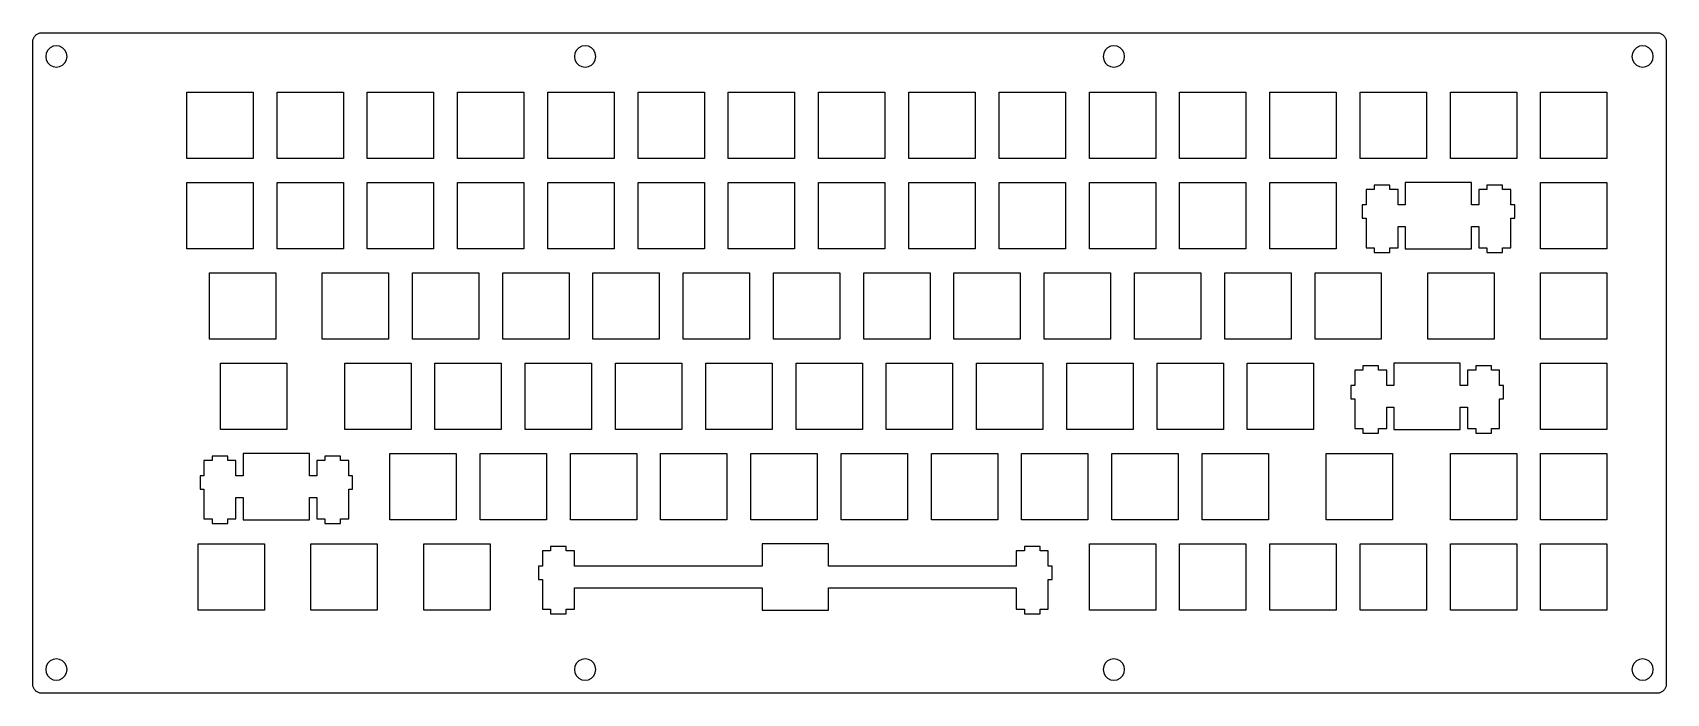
# Model space of a CAD drawing. Extents: x 0 to 345, y 0 to 140.
import ezdxf

# ---------------------------------------------------------------- set-up
doc = ezdxf.new("R2010")
doc.units = 0
doc.layers.get('0').update_dxf_attribs({"linetype": 'CONTINUOUS'})

msp = doc.modelspace()

# ---------------------------------------------------------------- linework, layer by layer
at = {"color": 0}
for p, q in [((0.119889, 137.918), (0.150206, 138.071)), ((0.150206, 138.071), (0.192925, 138.224)), ((0.192925, 138.224), (0.248047, 138.37)), ((0.248047, 138.37), (0.312815, 138.512)), ((0.312815, 138.512), (0.389985, 138.65)), ((0.389985, 138.65), (0.4768, 138.781)), ((0.4768, 138.781), (0.574643, 138.903)), ((0.574643, 138.903), (0.680752, 139.019)), ((0.680752, 139.019), (0.796505, 139.125)), ((0.796505, 139.125), (0.919152, 139.223)), ((0.919152, 139.223), (1.05006, 139.31)), ((1.05006, 139.31), (1.18787, 139.387)), ((1.18787, 139.387), (1.32981, 139.452)), ((1.32981, 139.452), (1.47588, 139.507)), ((1.47588, 139.507), (1.62884, 139.55)), ((1.62884, 139.55), (1.7818, 139.58)), ((1.7818, 139.58), (1.9389, 139.598)), ((1.9389, 139.598), (2.096, 139.605)), ((2.096, 139.605), (342.896, 139.605)), ((342.896, 139.605), (343.053, 139.598)), ((343.053, 139.598), (343.209, 139.58)), ((343.209, 139.58), (343.363, 139.55)), ((343.363, 139.55), (343.515, 139.507)), ((343.515, 139.507), (343.662, 139.452)), ((343.662, 139.452), (343.804, 139.387)), ((343.804, 139.387), (343.94, 139.31)), ((343.94, 139.31), (344.071, 139.223)), ((344.071, 139.223), (344.194, 139.125)), ((344.194, 139.125), (344.311, 139.019)), ((344.311, 139.019), (344.416, 138.903)), ((344.416, 138.903), (344.515, 138.781)), ((344.515, 138.781), (344.602, 138.65)), ((344.602, 138.65), (344.679, 138.512)), ((344.679, 138.512), (344.744, 138.37)), ((344.744, 138.37), (344.799, 138.224)), ((344.799, 138.224), (344.84, 138.071)), ((344.84, 138.071), (344.872, 137.918)), ((0.095085, 137.604), (0.101975, 137.761)), ((0.095085, 2.30408), (0.095085, 137.604)), ((0.101975, 137.761), (0.119889, 137.918)), ((2.95589, 135.3), (2.84565, 134.604)), ((2.84565, 134.604), (2.95589, 133.91)), ((3.27422, 135.927), (2.95589, 135.3)), ((3.77306, 136.426), (3.27422, 135.927)), ((4.40009, 136.744), (3.77306, 136.426)), ((5.09598, 136.854), (4.40009, 136.744)), ((5.79053, 136.744), (5.09598, 136.854)), ((6.41752, 136.426), (5.79053, 136.744)), ((6.91501, 135.927), (6.41752, 136.426)), ((7.2347, 135.3), (6.91501, 135.927)), ((7.34494, 134.604), (7.2347, 135.3)), ((7.2347, 133.91), (7.34494, 134.604)), ((114.555, 135.3), (114.446, 134.604)), ((114.446, 134.604), (114.555, 133.91)), ((114.876, 135.927), (114.555, 135.3)), ((115.372, 136.426), (114.876, 135.927)), ((116, 136.744), (115.372, 136.426)), ((116.695, 136.854), (116, 136.744)), ((117.391, 136.744), (116.695, 136.854)), ((118.018, 136.426), (117.391, 136.744)), ((118.515, 135.927), (118.018, 136.426)), ((118.835, 135.3), (118.515, 135.927)), ((118.945, 134.604), (118.835, 135.3)), ((118.835, 133.91), (118.945, 134.604)), ((226.155, 135.3), (226.045, 134.604)), ((226.045, 134.604), (226.155, 133.91)), ((226.475, 135.927), (226.155, 135.3)), ((226.974, 136.426), (226.475, 135.927)), ((227.601, 136.744), (226.974, 136.426)), ((228.296, 136.854), (227.601, 136.744)), ((228.99, 136.744), (228.296, 136.854)), ((229.618, 136.426), (228.99, 136.744)), ((230.116, 135.927), (229.618, 136.426)), ((230.436, 135.3), (230.116, 135.927)), ((230.546, 134.604), (230.436, 135.3)), ((230.436, 133.91), (230.546, 134.604)), ((337.757, 135.3), (337.647, 134.604)), ((337.647, 134.604), (337.757, 133.91)), ((338.075, 135.927), (337.757, 135.3)), ((338.573, 136.426), (338.075, 135.927)), ((339.2, 136.744), (338.573, 136.426)), ((339.896, 136.854), (339.2, 136.744)), ((340.592, 136.744), (339.896, 136.854)), ((341.219, 136.426), (340.592, 136.744)), ((341.716, 135.927), (341.219, 136.426)), ((342.036, 135.3), (341.716, 135.927)), ((342.146, 134.604), (342.036, 135.3)), ((342.036, 133.91), (342.146, 134.604)), ((344.872, 137.918), (344.89, 137.761)), ((344.89, 137.761), (344.897, 137.604)), ((344.897, 137.604), (344.897, 2.30408)), ((2.95589, 133.91), (3.27422, 133.283)), ((3.27422, 133.283), (3.77306, 132.785)), ((3.77306, 132.785), (4.40009, 132.465)), ((4.40009, 132.465), (5.09598, 132.355)), ((5.09598, 132.355), (5.79053, 132.465)), ((5.79053, 132.465), (6.41752, 132.785)), ((6.41752, 132.785), (6.91501, 133.283)), ((6.91501, 133.283), (7.2347, 133.91)), ((114.555, 133.91), (114.876, 133.283)), ((114.876, 133.283), (115.372, 132.785)), ((115.372, 132.785), (116, 132.465)), ((116, 132.465), (116.695, 132.355)), ((116.695, 132.355), (117.391, 132.465)), ((117.391, 132.465), (118.018, 132.785)), ((118.018, 132.785), (118.515, 133.283)), ((118.515, 133.283), (118.835, 133.91)), ((226.155, 133.91), (226.475, 133.283)), ((226.475, 133.283), (226.974, 132.785)), ((226.974, 132.785), (227.601, 132.465)), ((227.601, 132.465), (228.296, 132.355)), ((228.296, 132.355), (228.99, 132.465)), ((228.99, 132.465), (229.618, 132.785)), ((229.618, 132.785), (230.116, 133.283)), ((230.116, 133.283), (230.436, 133.91)), ((337.757, 133.91), (338.075, 133.283)), ((338.075, 133.283), (338.573, 132.785)), ((338.573, 132.785), (339.2, 132.465)), ((339.2, 132.465), (339.896, 132.355)), ((339.896, 132.355), (340.592, 132.465)), ((340.592, 132.465), (341.219, 132.785)), ((341.219, 132.785), (341.716, 133.283)), ((341.716, 133.283), (342.036, 133.91)), ((32.6209, 127.08), (46.6203, 127.08)), ((32.6209, 113.079), (32.6209, 127.08)), ((46.6203, 127.08), (46.6203, 113.079)), ((51.671, 127.08), (65.6703, 127.08)), ((51.671, 113.079), (51.671, 127.08)), ((65.6703, 127.08), (65.6703, 113.079)), ((70.721, 127.08), (84.7203, 127.08)), ((70.721, 113.079), (70.721, 127.08)), ((84.7203, 127.08), (84.7203, 113.079)), ((89.771, 127.08), (103.77, 127.08)), ((89.771, 113.079), (89.771, 127.08)), ((103.77, 127.08), (103.77, 113.079)), ((108.821, 127.08), (122.82, 127.08)), ((108.821, 113.079), (108.821, 127.08)), ((122.82, 127.08), (122.82, 113.079)), ((127.871, 127.08), (141.87, 127.08)), ((127.871, 113.079), (127.871, 127.08)), ((141.87, 127.08), (141.87, 113.079)), ((146.921, 127.08), (160.92, 127.08)), ((146.921, 113.079), (146.921, 127.08)), ((160.92, 127.08), (160.92, 113.079)), ((165.971, 127.08), (179.97, 127.08)), ((165.971, 113.079), (165.971, 127.08)), ((179.97, 127.08), (179.97, 113.079)), ((185.021, 127.08), (199.02, 127.08)), ((185.021, 113.079), (185.021, 127.08)), ((199.02, 127.08), (199.02, 113.079)), ((204.071, 127.08), (218.07, 127.08)), ((204.071, 113.079), (204.071, 127.08)), ((218.07, 127.08), (218.07, 113.079)), ((223.121, 127.08), (237.12, 127.08)), ((223.121, 113.079), (223.121, 127.08)), ((237.12, 127.08), (237.12, 113.079)), ((242.171, 127.08), (256.17, 127.08)), ((242.171, 113.079), (242.171, 127.08)), ((256.17, 127.08), (256.17, 113.079)), ((261.221, 127.08), (275.22, 127.08)), ((261.221, 113.079), (261.221, 127.08)), ((275.22, 127.08), (275.22, 113.079)), ((280.271, 127.08), (294.27, 127.08)), ((280.271, 113.079), (280.271, 127.08)), ((294.27, 127.08), (294.27, 113.079)), ((299.321, 127.08), (313.32, 127.08)), ((299.321, 113.079), (299.321, 127.08)), ((313.32, 127.08), (313.32, 113.079)), ((318.371, 127.08), (332.37, 127.08)), ((318.371, 113.079), (318.371, 127.08)), ((332.37, 127.08), (332.37, 113.079)), ((46.6203, 113.079), (32.6209, 113.079)), ((65.6703, 113.079), (51.671, 113.079)), ((84.7203, 113.079), (70.721, 113.079)), ((103.77, 113.079), (89.771, 113.079)), ((122.82, 113.079), (108.821, 113.079)), ((141.87, 113.079), (127.871, 113.079)), ((160.92, 113.079), (146.921, 113.079)), ((179.97, 113.079), (165.971, 113.079)), ((199.02, 113.079), (185.021, 113.079)), ((218.07, 113.079), (204.071, 113.079)), ((237.12, 113.079), (223.121, 113.079)), ((256.17, 113.079), (242.171, 113.079)), ((275.22, 113.079), (261.221, 113.079)), ((294.27, 113.079), (280.271, 113.079)), ((313.32, 113.079), (299.321, 113.079)), ((332.37, 113.079), (318.371, 113.079)), ((32.6209, 108.03), (46.6203, 108.03)), ((32.6209, 94.029), (32.6209, 108.03)), ((46.6203, 108.03), (46.6203, 94.029)), ((51.671, 108.03), (65.6703, 108.03)), ((51.671, 94.029), (51.671, 108.03)), ((65.6703, 108.03), (65.6703, 94.029)), ((70.721, 108.03), (84.7203, 108.03)), ((70.721, 94.029), (70.721, 108.03)), ((84.7203, 108.03), (84.7203, 94.029)), ((89.771, 108.03), (103.77, 108.03)), ((89.771, 94.029), (89.771, 108.03)), ((103.77, 108.03), (103.77, 94.029)), ((108.821, 108.03), (122.82, 108.03)), ((108.821, 94.029), (108.821, 108.03)), ((122.82, 108.03), (122.82, 94.029)), ((127.871, 108.03), (141.87, 108.03)), ((127.871, 94.029), (127.871, 108.03)), ((141.87, 108.03), (141.87, 94.029)), ((146.921, 108.03), (160.92, 108.03)), ((146.921, 94.029), (146.921, 108.03)), ((160.92, 108.03), (160.92, 94.029)), ((165.971, 108.03), (179.97, 108.03)), ((165.971, 94.029), (165.971, 108.03)), ((179.97, 108.03), (179.97, 94.029)), ((185.021, 108.03), (199.02, 108.03)), ((185.021, 94.029), (185.021, 108.03)), ((199.02, 108.03), (199.02, 94.029)), ((204.071, 108.03), (218.07, 108.03)), ((204.071, 94.029), (204.071, 108.03)), ((218.07, 108.03), (218.07, 94.029)), ((223.121, 108.03), (237.12, 108.03)), ((223.121, 94.029), (223.121, 108.03)), ((237.12, 108.03), (237.12, 94.029)), ((242.171, 108.03), (256.17, 108.03)), ((242.171, 94.029), (242.171, 108.03)), ((256.17, 108.03), (256.17, 94.029)), ((261.221, 108.03), (275.22, 108.03)), ((261.221, 94.029), (261.221, 108.03)), ((275.22, 108.03), (275.22, 94.029)), ((286.545, 107.48), (283.246, 107.48)), ((283.246, 107.48), (283.246, 106.56)), ((286.545, 106.56), (286.545, 107.48)), ((289.796, 108.03), (289.796, 103.329)), ((303.795, 108.03), (289.796, 108.03)), ((303.795, 103.329), (303.795, 108.03)), ((310.345, 107.48), (307.045, 107.48)), ((307.045, 107.48), (307.045, 106.56)), ((310.345, 106.56), (310.345, 107.48)), ((318.371, 108.03), (332.37, 108.03)), ((318.371, 94.029), (318.371, 108.03)), ((332.37, 108.03), (332.37, 94.029)), ((283.246, 106.56), (281.521, 106.56)), ((281.521, 106.56), (281.521, 103.329)), ((288.271, 106.56), (286.545, 106.56)), ((288.271, 103.329), (288.271, 106.56)), ((307.045, 106.56), (305.321, 106.56)), ((305.321, 106.56), (305.321, 103.329)), ((312.07, 106.56), (310.345, 106.56)), ((312.07, 103.329), (312.07, 106.56)), ((281.521, 103.329), (280.695, 103.329)), ((280.695, 103.329), (280.695, 100.529)), ((280.695, 100.529), (281.521, 100.529)), ((281.521, 100.529), (281.521, 94.2591)), ((289.796, 103.329), (288.271, 103.329)), ((305.321, 103.329), (303.795, 103.329)), ((312.896, 103.329), (312.07, 103.329)), ((312.07, 94.2591), (312.07, 100.529)), ((312.07, 100.529), (312.896, 100.529)), ((312.896, 100.529), (312.896, 103.329)), ((288.271, 94.2591), (288.271, 98.7294)), ((288.271, 98.7294), (289.796, 98.7294)), ((289.796, 98.7294), (289.796, 94.029)), ((303.795, 94.029), (303.795, 98.7294)), ((303.795, 98.7294), (305.321, 98.7294)), ((305.321, 98.7294), (305.321, 94.2591)), ((46.6203, 94.029), (32.6209, 94.029)), ((65.6703, 94.029), (51.671, 94.029)), ((84.7203, 94.029), (70.721, 94.029)), ((103.77, 94.029), (89.771, 94.029)), ((122.82, 94.029), (108.821, 94.029)), ((141.87, 94.029), (127.871, 94.029)), ((160.92, 94.029), (146.921, 94.029)), ((179.97, 94.029), (165.971, 94.029)), ((199.02, 94.029), (185.021, 94.029)), ((218.07, 94.029), (204.071, 94.029)), ((237.12, 94.029), (223.121, 94.029)), ((256.17, 94.029), (242.171, 94.029)), ((275.22, 94.029), (261.221, 94.029)), ((281.521, 94.2591), (283.246, 94.2591)), ((283.246, 94.2591), (283.246, 93.2794)), ((283.246, 93.2794), (286.545, 93.2794)), ((286.545, 93.2794), (286.545, 94.2591)), ((286.545, 94.2591), (288.271, 94.2591)), ((289.796, 94.029), (303.795, 94.029)), ((305.321, 94.2591), (307.045, 94.2591)), ((307.045, 94.2591), (307.045, 93.2794)), ((307.045, 93.2794), (310.345, 93.2794)), ((310.345, 93.2794), (310.345, 94.2591)), ((310.345, 94.2591), (312.07, 94.2591)), ((332.37, 94.029), (318.371, 94.029)), ((37.3821, 88.9801), (51.3828, 88.9801)), ((37.3821, 74.979), (37.3821, 88.9801)), ((51.3828, 88.9801), (51.3828, 74.979)), ((61.196, 88.9801), (75.1953, 88.9801)), ((61.196, 74.979), (61.196, 88.9801)), ((75.1953, 88.9801), (75.1953, 74.979)), ((80.2446, 88.9801), (94.2439, 88.9801)), ((80.2446, 74.979), (80.2446, 88.9801)), ((94.2439, 88.9801), (94.2439, 74.979)), ((99.2946, 88.9801), (113.294, 88.9801)), ((99.2946, 74.979), (99.2946, 88.9801)), ((113.294, 88.9801), (113.294, 74.979)), ((118.346, 88.9801), (132.345, 88.9801)), ((118.346, 74.979), (118.346, 88.9801)), ((132.345, 88.9801), (132.345, 74.979)), ((137.396, 88.9801), (151.395, 88.9801)), ((137.396, 74.979), (137.396, 88.9801)), ((151.395, 88.9801), (151.395, 74.979)), ((156.446, 88.9801), (170.445, 88.9801)), ((156.446, 74.979), (156.446, 88.9801)), ((170.445, 88.9801), (170.445, 74.979)), ((175.496, 88.9801), (189.495, 88.9801)), ((175.496, 74.979), (175.496, 88.9801)), ((189.495, 88.9801), (189.495, 74.979)), ((194.546, 88.9801), (208.545, 88.9801)), ((194.546, 74.979), (194.546, 88.9801)), ((208.545, 88.9801), (208.545, 74.979)), ((213.596, 88.9801), (227.595, 88.9801)), ((213.596, 74.979), (213.596, 88.9801)), ((227.595, 88.9801), (227.595, 74.979)), ((232.646, 88.9801), (246.645, 88.9801)), ((232.646, 74.979), (232.646, 88.9801)), ((246.645, 88.9801), (246.645, 74.979)), ((251.696, 88.9801), (265.695, 88.9801)), ((251.696, 74.979), (251.696, 88.9801)), ((265.695, 88.9801), (265.695, 74.979)), ((270.746, 88.9801), (284.745, 88.9801)), ((270.746, 74.979), (270.746, 88.9801)), ((284.745, 88.9801), (284.745, 74.979)), ((294.557, 88.9801), (308.558, 88.9801)), ((294.557, 74.979), (294.557, 88.9801)), ((308.558, 88.9801), (308.558, 74.979)), ((318.371, 88.9801), (332.37, 88.9801)), ((318.371, 74.979), (318.371, 88.9801)), ((332.37, 88.9801), (332.37, 74.979)), ((51.3828, 74.979), (37.3821, 74.979)), ((75.1953, 74.979), (61.196, 74.979)), ((94.2439, 74.979), (80.2446, 74.979)), ((113.294, 74.979), (99.2946, 74.979)), ((132.345, 74.979), (118.346, 74.979)), ((151.395, 74.979), (137.396, 74.979)), ((170.445, 74.979), (156.446, 74.979)), ((189.495, 74.979), (175.496, 74.979)), ((208.545, 74.979), (194.546, 74.979)), ((227.595, 74.979), (213.596, 74.979)), ((246.645, 74.979), (232.646, 74.979)), ((265.695, 74.979), (251.696, 74.979)), ((284.745, 74.979), (270.746, 74.979)), ((308.558, 74.979), (294.557, 74.979)), ((332.37, 74.979), (318.371, 74.979)), ((39.7633, 69.9301), (53.764, 69.9301)), ((39.7633, 55.929), (39.7633, 69.9301)), ((53.764, 69.9301), (53.764, 55.929)), ((65.9571, 69.9301), (79.9578, 69.9301)), ((65.9571, 55.929), (65.9571, 69.9301)), ((79.9578, 69.9301), (79.9578, 55.929)), ((85.0071, 69.9301), (99.0078, 69.9301)), ((85.0071, 55.929), (85.0071, 69.9301)), ((99.0078, 69.9301), (99.0078, 55.929)), ((104.057, 69.9301), (118.058, 69.9301)), ((104.057, 55.929), (104.057, 69.9301)), ((118.058, 69.9301), (118.058, 55.929)), ((123.107, 69.9301), (137.108, 69.9301)), ((123.107, 55.929), (123.107, 69.9301)), ((137.108, 69.9301), (137.108, 55.929)), ((142.157, 69.9301), (156.158, 69.9301)), ((142.157, 55.929), (142.157, 69.9301)), ((156.158, 69.9301), (156.158, 55.929)), ((161.207, 69.9301), (175.208, 69.9301)), ((161.207, 55.929), (161.207, 69.9301)), ((175.208, 69.9301), (175.208, 55.929)), ((180.257, 69.9301), (194.258, 69.9301)), ((180.257, 55.929), (180.257, 69.9301)), ((194.258, 69.9301), (194.258, 55.929)), ((199.307, 69.9301), (213.308, 69.9301)), ((199.307, 55.929), (199.307, 69.9301)), ((213.308, 69.9301), (213.308, 55.929)), ((218.357, 69.9301), (232.358, 69.9301)), ((218.357, 55.929), (218.357, 69.9301)), ((232.358, 69.9301), (232.358, 55.929)), ((237.407, 69.9301), (251.408, 69.9301)), ((237.407, 55.929), (237.407, 69.9301)), ((251.408, 69.9301), (251.408, 55.929)), ((256.457, 69.9301), (270.458, 69.9301)), ((256.457, 55.929), (256.457, 69.9301)), ((270.458, 69.9301), (270.458, 55.929)), ((284.164, 69.3801), (280.863, 69.3801)), ((280.863, 69.3801), (280.863, 68.4597)), ((284.164, 68.4597), (284.164, 69.3801)), ((287.413, 69.9301), (287.413, 65.2293)), ((301.414, 69.9301), (287.413, 69.9301)), ((301.414, 65.2293), (301.414, 69.9301)), ((307.964, 69.3801), (304.663, 69.3801)), ((304.663, 69.3801), (304.663, 68.4597)), ((307.964, 68.4597), (307.964, 69.3801)), ((318.371, 69.9301), (332.37, 69.9301)), ((318.371, 55.929), (318.371, 69.9301)), ((332.37, 69.9301), (332.37, 55.929)), ((280.863, 68.4597), (279.138, 68.4597)), ((279.138, 68.4597), (279.138, 65.2293)), ((285.888, 68.4597), (284.164, 68.4597)), ((285.888, 65.2293), (285.888, 68.4597)), ((304.663, 68.4597), (302.938, 68.4597)), ((302.938, 68.4597), (302.938, 65.2293)), ((309.688, 68.4597), (307.964, 68.4597)), ((309.688, 65.2293), (309.688, 68.4597)), ((279.138, 65.2293), (278.314, 65.2293)), ((278.314, 65.2293), (278.314, 62.4293)), ((278.314, 62.4293), (279.138, 62.4293)), ((279.138, 62.4293), (279.138, 56.159)), ((287.413, 65.2293), (285.888, 65.2293)), ((302.938, 65.2293), (301.414, 65.2293)), ((310.513, 65.2293), (309.688, 65.2293)), ((309.688, 56.159), (309.688, 62.4293)), ((309.688, 62.4293), (310.513, 62.4293)), ((310.513, 62.4293), (310.513, 65.2293)), ((285.888, 56.159), (285.888, 60.6294)), ((285.888, 60.6294), (287.413, 60.6294)), ((287.413, 60.6294), (287.413, 55.929)), ((301.414, 55.929), (301.414, 60.6294)), ((301.414, 60.6294), (302.938, 60.6294)), ((302.938, 60.6294), (302.938, 56.159)), ((53.764, 55.929), (39.7633, 55.929)), ((79.9578, 55.929), (65.9571, 55.929)), ((99.0078, 55.929), (85.0071, 55.929)), ((118.058, 55.929), (104.057, 55.929)), ((137.108, 55.929), (123.107, 55.929)), ((156.158, 55.929), (142.157, 55.929)), ((175.208, 55.929), (161.207, 55.929)), ((194.258, 55.929), (180.257, 55.929)), ((213.308, 55.929), (199.307, 55.929)), ((232.358, 55.929), (218.357, 55.929)), ((251.408, 55.929), (237.407, 55.929)), ((270.458, 55.929), (256.457, 55.929)), ((279.138, 56.159), (280.863, 56.159)), ((280.863, 56.159), (280.863, 55.1794)), ((280.863, 55.1794), (284.164, 55.1794)), ((284.164, 55.1794), (284.164, 56.159)), ((284.164, 56.159), (285.888, 56.159)), ((287.413, 55.929), (301.414, 55.929)), ((302.938, 56.159), (304.663, 56.159)), ((304.663, 56.159), (304.663, 55.1794)), ((304.663, 55.1794), (307.964, 55.1794)), ((307.964, 55.1794), (307.964, 56.159)), ((307.964, 56.159), (309.688, 56.159)), ((332.37, 55.929), (318.371, 55.929)), ((37.9758, 49.4097), (36.2522, 49.4097)), ((36.2522, 49.4097), (36.2522, 46.1793)), ((41.2764, 50.3301), (37.9758, 50.3301)), ((37.9758, 50.3301), (37.9758, 49.4097)), ((41.2764, 49.4097), (41.2764, 50.3301)), ((43.0018, 49.4097), (41.2764, 49.4097)), ((43.0018, 46.1793), (43.0018, 49.4097)), ((44.5273, 50.8801), (44.5273, 46.1793)), ((58.5265, 50.8801), (44.5273, 50.8801)), ((58.5265, 46.1793), (58.5265, 50.8801)), ((61.776, 49.4097), (60.0523, 49.4097)), ((60.0523, 49.4097), (60.0523, 46.1793)), ((65.0766, 50.3301), (61.776, 50.3301)), ((61.776, 50.3301), (61.776, 49.4097)), ((65.0766, 49.4097), (65.0766, 50.3301)), ((66.8016, 49.4097), (65.0766, 49.4097)), ((66.8016, 46.1793), (66.8016, 49.4097)), ((75.4821, 50.8801), (89.4828, 50.8801)), ((75.4821, 36.879), (75.4821, 50.8801)), ((89.4828, 50.8801), (89.4828, 36.879)), ((94.5321, 50.8801), (108.533, 50.8801)), ((94.5321, 36.879), (94.5321, 50.8801)), ((108.533, 50.8801), (108.533, 36.879)), ((113.582, 50.8801), (127.583, 50.8801)), ((113.582, 36.879), (113.582, 50.8801)), ((127.583, 50.8801), (127.583, 36.879)), ((132.632, 50.8801), (146.633, 50.8801)), ((132.632, 36.879), (132.632, 50.8801)), ((146.633, 50.8801), (146.633, 36.879)), ((151.682, 50.8801), (165.683, 50.8801)), ((151.682, 36.879), (151.682, 50.8801)), ((165.683, 50.8801), (165.683, 36.879)), ((170.732, 50.8801), (184.733, 50.8801)), ((170.732, 36.879), (170.732, 50.8801)), ((184.733, 50.8801), (184.733, 36.879)), ((189.782, 50.8801), (203.783, 50.8801)), ((189.782, 36.879), (189.782, 50.8801)), ((203.783, 50.8801), (203.783, 36.879)), ((208.832, 50.8801), (222.833, 50.8801)), ((208.832, 36.879), (208.832, 50.8801)), ((222.833, 50.8801), (222.833, 36.879)), ((227.882, 50.8801), (241.883, 50.8801)), ((227.882, 36.879), (227.882, 50.8801)), ((241.883, 50.8801), (241.883, 36.879)), ((246.932, 50.8801), (260.933, 50.8801)), ((246.932, 36.879), (246.932, 50.8801)), ((260.933, 50.8801), (260.933, 36.879)), ((273.127, 50.8801), (287.127, 50.8801)), ((273.127, 36.879), (273.127, 50.8801)), ((287.127, 50.8801), (287.127, 36.879)), ((299.321, 50.8801), (313.32, 50.8801)), ((299.321, 36.879), (299.321, 50.8801)), ((313.32, 50.8801), (313.32, 36.879)), ((318.371, 50.8801), (332.37, 50.8801)), ((318.371, 36.879), (318.371, 50.8801)), ((332.37, 50.8801), (332.37, 36.879)), ((36.2522, 46.1793), (35.4266, 46.1793)), ((35.4266, 46.1793), (35.4266, 43.3793)), ((44.5273, 46.1793), (43.0018, 46.1793)), ((60.0523, 46.1793), (58.5265, 46.1793)), ((67.6257, 46.1793), (66.8016, 46.1793)), ((67.6257, 43.3793), (67.6257, 46.1793)), ((35.4266, 43.3793), (36.2522, 43.3793)), ((36.2522, 43.3793), (36.2522, 37.1105)), ((43.0018, 37.1105), (43.0018, 41.5809)), ((43.0018, 41.5809), (44.5273, 41.5809)), ((44.5273, 41.5809), (44.5273, 36.879)), ((58.5265, 36.879), (58.5265, 41.5809)), ((58.5265, 41.5809), (60.0523, 41.5809)), ((60.0523, 41.5809), (60.0523, 37.1105)), ((66.8016, 37.1105), (66.8016, 43.3793)), ((66.8016, 43.3793), (67.6257, 43.3793)), ((36.2522, 37.1105), (37.9758, 37.1105)), ((37.9758, 37.1105), (37.9758, 36.1294)), ((37.9758, 36.1294), (41.2764, 36.1294)), ((41.2764, 36.1294), (41.2764, 37.1105)), ((41.2764, 37.1105), (43.0018, 37.1105)), ((44.5273, 36.879), (58.5265, 36.879)), ((60.0523, 37.1105), (61.776, 37.1105)), ((61.776, 37.1105), (61.776, 36.1294)), ((61.776, 36.1294), (65.0766, 36.1294)), ((65.0766, 36.1294), (65.0766, 37.1105)), ((65.0766, 37.1105), (66.8016, 37.1105)), ((89.4828, 36.879), (75.4821, 36.879)), ((108.533, 36.879), (94.5321, 36.879)), ((127.583, 36.879), (113.582, 36.879)), ((146.633, 36.879), (132.632, 36.879)), ((165.683, 36.879), (151.682, 36.879)), ((184.733, 36.879), (170.732, 36.879)), ((203.783, 36.879), (189.782, 36.879)), ((222.833, 36.879), (208.832, 36.879)), ((241.883, 36.879), (227.882, 36.879)), ((260.933, 36.879), (246.932, 36.879)), ((287.127, 36.879), (273.127, 36.879)), ((313.32, 36.879), (299.321, 36.879)), ((332.37, 36.879), (318.371, 36.879)), ((35.0022, 31.8299), (49.0015, 31.8299)), ((35.0022, 17.8304), (35.0022, 31.8299)), ((49.0015, 31.8299), (49.0015, 17.8304)), ((58.8133, 31.8299), (72.814, 31.8299)), ((58.8133, 17.8304), (58.8133, 31.8299)), ((72.814, 31.8299), (72.814, 17.8304)), ((82.6273, 31.8299), (96.6265, 31.8299)), ((82.6273, 17.8304), (82.6273, 31.8299)), ((96.6265, 31.8299), (96.6265, 17.8304)), ((112.714, 31.2801), (109.413, 31.2801)), ((109.413, 31.2801), (109.413, 30.3609)), ((112.714, 30.3609), (112.714, 31.2801)), ((154.063, 31.8299), (154.063, 27.1294)), ((168.064, 31.8299), (154.063, 31.8299)), ((168.064, 27.1294), (168.064, 31.8299)), ((212.714, 31.2801), (209.413, 31.2801)), ((209.413, 31.2801), (209.413, 30.3609)), ((212.714, 30.3609), (212.714, 31.2801)), ((223.121, 31.8299), (237.12, 31.8299)), ((223.121, 17.8304), (223.121, 31.8299)), ((237.12, 31.8299), (237.12, 17.8304)), ((242.171, 31.8299), (256.17, 31.8299)), ((242.171, 17.8304), (242.171, 31.8299)), ((256.17, 31.8299), (256.17, 17.8304)), ((261.221, 31.8299), (275.22, 31.8299)), ((261.221, 17.8304), (261.221, 31.8299)), ((275.22, 31.8299), (275.22, 17.8304)), ((280.271, 31.8299), (294.27, 31.8299)), ((280.271, 17.8304), (280.271, 31.8299)), ((294.27, 31.8299), (294.27, 17.8304)), ((299.321, 31.8299), (313.32, 31.8299)), ((299.321, 17.8304), (299.321, 31.8299)), ((313.32, 31.8299), (313.32, 17.8304)), ((318.371, 31.8299), (332.37, 31.8299)), ((318.371, 17.8304), (318.371, 31.8299)), ((332.37, 31.8299), (332.37, 17.8304)), ((109.413, 30.3609), (107.688, 30.3609)), ((107.688, 30.3609), (107.688, 27.1294)), ((114.438, 30.3609), (112.714, 30.3609)), ((114.438, 27.1294), (114.438, 30.3609)), ((209.413, 30.3609), (207.688, 30.3609)), ((207.688, 30.3609), (207.688, 27.1294)), ((214.438, 30.3609), (212.714, 30.3609)), ((214.438, 27.1294), (214.438, 30.3609)), ((107.688, 27.1294), (106.864, 27.1294)), ((106.864, 27.1294), (106.864, 24.3307)), ((106.864, 24.3307), (107.688, 24.3307)), ((107.688, 24.3307), (107.688, 18.0606)), ((154.063, 27.1294), (114.438, 27.1294)), ((207.688, 27.1294), (168.064, 27.1294)), ((215.263, 27.1294), (214.438, 27.1294)), ((214.438, 18.0606), (214.438, 24.3307)), ((214.438, 24.3307), (215.263, 24.3307)), ((215.263, 24.3307), (215.263, 27.1294)), ((114.438, 18.0606), (114.438, 22.5309)), ((114.438, 22.5309), (154.063, 22.5309)), ((154.063, 22.5309), (154.063, 17.8304)), ((168.064, 17.8304), (168.064, 22.5309)), ((168.064, 22.5309), (207.688, 22.5309)), ((207.688, 22.5309), (207.688, 18.0606)), ((49.0015, 17.8304), (35.0022, 17.8304)), ((72.814, 17.8304), (58.8133, 17.8304)), ((96.6265, 17.8304), (82.6273, 17.8304)), ((107.688, 18.0606), (109.413, 18.0606)), ((109.413, 18.0606), (109.413, 17.0808)), ((112.714, 17.0808), (112.714, 18.0606)), ((112.714, 18.0606), (114.438, 18.0606)), ((154.063, 17.8304), (168.064, 17.8304)), ((207.688, 18.0606), (209.413, 18.0606)), ((209.413, 18.0606), (209.413, 17.0808)), ((212.714, 17.0808), (212.714, 18.0606)), ((212.714, 18.0606), (214.438, 18.0606)), ((237.12, 17.8304), (223.121, 17.8304)), ((256.17, 17.8304), (242.171, 17.8304)), ((275.22, 17.8304), (261.221, 17.8304)), ((294.27, 17.8304), (280.271, 17.8304)), ((313.32, 17.8304), (299.321, 17.8304)), ((332.37, 17.8304), (318.371, 17.8304)), ((109.413, 17.0808), (112.714, 17.0808)), ((209.413, 17.0808), (212.714, 17.0808)), ((3.77306, 7.12445), (3.27422, 6.627)), ((4.40009, 7.44418), (3.77306, 7.12445)), ((5.09598, 7.55304), (4.40009, 7.44418)), ((5.79053, 7.44418), (5.09598, 7.55304)), ((6.41752, 7.12445), (5.79053, 7.44418)), ((6.91501, 6.627), (6.41752, 7.12445)), ((115.372, 7.12445), (114.876, 6.627)), ((116, 7.44418), (115.372, 7.12445)), ((116.695, 7.55304), (116, 7.44418)), ((117.391, 7.44418), (116.695, 7.55304)), ((118.018, 7.12445), (117.391, 7.44418)), ((118.515, 6.627), (118.018, 7.12445)), ((226.974, 7.12445), (226.475, 6.627)), ((227.601, 7.44418), (226.974, 7.12445)), ((228.296, 7.55304), (227.601, 7.44418)), ((228.99, 7.44418), (228.296, 7.55304)), ((229.618, 7.12445), (228.99, 7.44418)), ((230.116, 6.627), (229.618, 7.12445)), ((338.573, 7.12445), (338.075, 6.627)), ((339.2, 7.44418), (338.573, 7.12445)), ((339.896, 7.55304), (339.2, 7.44418)), ((340.592, 7.44418), (339.896, 7.55304)), ((341.219, 7.12445), (340.592, 7.44418)), ((341.716, 6.627), (341.219, 7.12445)), ((2.95589, 5.99997), (2.84565, 5.30408)), ((2.84565, 5.30408), (2.95589, 4.60816)), ((3.27422, 6.627), (2.95589, 5.99997)), ((2.95589, 4.60816), (3.27422, 3.98117)), ((3.27422, 3.98117), (3.77306, 3.48368)), ((3.77306, 3.48368), (4.40009, 3.16398)), ((5.79053, 3.16398), (6.41752, 3.48368)), ((6.41752, 3.48368), (6.91501, 3.98117)), ((7.2347, 5.99997), (6.91501, 6.627)), ((6.91501, 3.98117), (7.2347, 4.60816)), ((7.34494, 5.30408), (7.2347, 5.99997)), ((7.2347, 4.60816), (7.34494, 5.30408)), ((114.555, 5.99997), (114.446, 5.30408)), ((114.446, 5.30408), (114.555, 4.60816)), ((114.876, 6.627), (114.555, 5.99997)), ((114.555, 4.60816), (114.876, 3.98117)), ((114.876, 3.98117), (115.372, 3.48368)), ((115.372, 3.48368), (116, 3.16398)), ((117.391, 3.16398), (118.018, 3.48368)), ((118.018, 3.48368), (118.515, 3.98117)), ((118.835, 5.99997), (118.515, 6.627)), ((118.515, 3.98117), (118.835, 4.60816)), ((118.945, 5.30408), (118.835, 5.99997)), ((118.835, 4.60816), (118.945, 5.30408)), ((226.155, 5.99997), (226.045, 5.30408)), ((226.045, 5.30408), (226.155, 4.60816)), ((226.475, 6.627), (226.155, 5.99997)), ((226.155, 4.60816), (226.475, 3.98117)), ((226.475, 3.98117), (226.974, 3.48368)), ((226.974, 3.48368), (227.601, 3.16398)), ((228.99, 3.16398), (229.618, 3.48368)), ((229.618, 3.48368), (230.116, 3.98117)), ((230.436, 5.99997), (230.116, 6.627)), ((230.116, 3.98117), (230.436, 4.60816)), ((230.546, 5.30408), (230.436, 5.99997)), ((230.436, 4.60816), (230.546, 5.30408)), ((337.757, 5.99997), (337.647, 5.30408)), ((337.647, 5.30408), (337.757, 4.60816)), ((338.075, 6.627), (337.757, 5.99997)), ((337.757, 4.60816), (338.075, 3.98117)), ((338.075, 3.98117), (338.573, 3.48368)), ((338.573, 3.48368), (339.2, 3.16398)), ((340.592, 3.16398), (341.219, 3.48368)), ((341.219, 3.48368), (341.716, 3.98117)), ((342.036, 5.99997), (341.716, 6.627)), ((341.716, 3.98117), (342.036, 4.60816)), ((342.146, 5.30408), (342.036, 5.99997)), ((342.036, 4.60816), (342.146, 5.30408)), ((0.101975, 2.14698), (0.095085, 2.30408)), ((0.119889, 1.99126), (0.101975, 2.14698)), ((0.150206, 1.83692), (0.119889, 1.99126)), ((0.192925, 1.68534), (0.150206, 1.83692)), ((0.248047, 1.53789), (0.192925, 1.68534)), ((0.312815, 1.39595), (0.248047, 1.53789)), ((0.389985, 1.25953), (0.312815, 1.39595)), ((0.4768, 1.12861), (0.389985, 1.25953)), ((0.574643, 1.00597), (0.4768, 1.12861)), ((0.680752, 0.888834), (0.574643, 1.00597)), ((0.796505, 0.784105), (0.680752, 0.888834)), ((0.919152, 0.684886), (0.796505, 0.784105)), ((1.05006, 0.598068), (0.919152, 0.684886)), ((1.18787, 0.520898), (1.05006, 0.598068)), ((1.32981, 0.456131), (1.18787, 0.520898)), ((1.47588, 0.40101), (1.32981, 0.456131)), ((1.62884, 0.359668), (1.47588, 0.40101)), ((1.7818, 0.327973), (1.62884, 0.359668)), ((1.9389, 0.310059), (1.7818, 0.327973)), ((2.096, 0.303168), (1.9389, 0.310059)), ((342.896, 0.303168), (2.096, 0.303168)), ((4.40009, 3.16398), (5.09598, 3.05373)), ((5.09598, 3.05373), (5.79053, 3.16398)), ((116, 3.16398), (116.695, 3.05373)), ((116.695, 3.05373), (117.391, 3.16398)), ((227.601, 3.16398), (228.296, 3.05373)), ((228.296, 3.05373), (228.99, 3.16398)), ((339.2, 3.16398), (339.896, 3.05373)), ((339.896, 3.05373), (340.592, 3.16398)), ((343.053, 0.310059), (342.896, 0.303168)), ((343.209, 0.327973), (343.053, 0.310059)), ((343.363, 0.359668), (343.209, 0.327973)), ((343.515, 0.40101), (343.363, 0.359668)), ((343.662, 0.456131), (343.515, 0.40101)), ((343.804, 0.520898), (343.662, 0.456131)), ((343.94, 0.598068), (343.804, 0.520898)), ((344.071, 0.684886), (343.94, 0.598068)), ((344.194, 0.784105), (344.071, 0.684886)), ((344.311, 0.888834), (344.194, 0.784105)), ((344.416, 1.00597), (344.311, 0.888834)), ((344.515, 1.12861), (344.416, 1.00597)), ((344.602, 1.25953), (344.515, 1.12861)), ((344.679, 1.39595), (344.602, 1.25953)), ((344.744, 1.53789), (344.679, 1.39595)), ((344.799, 1.68534), (344.744, 1.53789)), ((344.84, 1.83692), (344.799, 1.68534)), ((344.872, 1.99126), (344.84, 1.83692)), ((344.89, 2.14698), (344.872, 1.99126)), ((344.897, 2.30408), (344.89, 2.14698))]:
    msp.add_line(p, q, dxfattribs=at)

doc.saveas('drawing.dxf')
